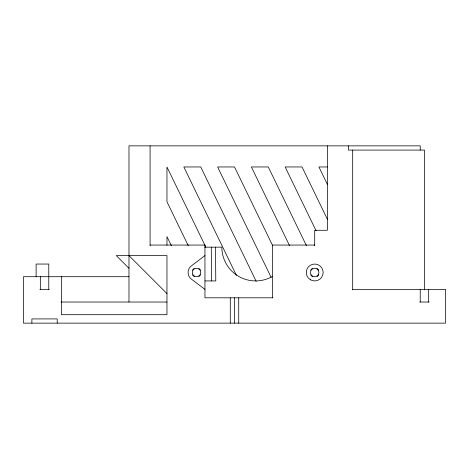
<?xml version="1.0" encoding="UTF-8"?>
<svg xmlns="http://www.w3.org/2000/svg" width="469" height="469" viewBox="0 0 469 469"><rect width="100%" height="100%" fill="white"/><g stroke="black" fill="none" stroke-linecap="round" stroke-linejoin="round"><path stroke-width="0.7" d="M204.953 255.605L192.29 265.178A8.442 8.442 0 0 0 192.29 279.8L204.953 289.373M327.362 166.964L318.92 166.964L327.52 184.704M150.08 245.053L204.953 245.053L204.953 297.815L273.069 297.815M314.699 245.053L272.489 245.053L272.489 297.815M204.765 247.163L221.837 247.163A33.768 33.768 0 0 0 272.489 276.405M128.975 276.71L23.45 276.71L23.45 323.141L445.55 323.141L445.55 289.373L352.688 289.373M204.953 280.931L215.781 280.931L215.506 247.163M39.853 289.373L49.257 289.373M61.087 302.036L166.964 302.036M419.743 302.036L429.147 302.036M128.975 255.605L166.964 293.594M128.975 268.268L116.312 255.605L166.964 255.605L166.964 314.699L61.439 314.699L61.439 276.71M327.52 219.527L302.036 166.964L285.152 166.964L316.053 230.695M306.497 245.809L268.268 166.964L251.384 166.964L289.613 245.809M272.729 245.809L234.5 166.964L217.616 166.964L271.135 277.349M256.162 281.289L200.732 166.964L183.848 166.964L236.411 275.373M205.827 247.122L166.964 166.964L166.964 201.787L188.309 245.809M171.425 245.809L166.964 236.611L166.964 245.316M211.285 247.163L211.56 280.931M428.666 289.373L428.666 302.036M424.445 289.971L424.445 150.08L348.467 150.08L348.467 145.859M420.224 150.08L420.224 145.859L128.975 145.859L128.975 302.036M420.224 289.373L420.224 302.036M352.688 150.08L352.688 289.971M327.362 145.859L327.362 230.279L314.699 230.279L314.699 245.756M238.721 297.815L238.721 323.141M234.5 297.815L234.5 323.141M230.279 297.815L230.279 323.141M150.08 145.859L150.08 245.756M57.218 323.141L57.218 318.92L31.892 318.92L31.892 323.141M48.776 289.373L48.776 264.047L36.113 264.047L36.113 276.71M40.334 276.71L40.334 289.373M200.533 274.811A4.643 4.643 0 0 1 198.833 276.511M194.189 276.511A4.643 4.643 0 0 1 192.489 274.811M192.489 270.167A4.643 4.643 0 0 1 194.189 268.467M198.833 268.467A4.643 4.643 0 0 1 200.533 270.167M318.721 274.811A4.643 4.643 0 0 1 317.021 276.511M312.377 276.511A4.643 4.643 0 0 1 310.677 274.811M310.677 270.167A4.643 4.643 0 0 1 312.377 268.467M317.021 268.467A4.643 4.643 0 0 1 318.721 270.167M194.401 276.147A4.221 4.221 0 0 0 200.732 272.489A4.221 4.221 0 0 0 194.401 268.831A4.221 4.221 0 0 0 194.401 276.147M312.589 276.147A4.221 4.221 0 0 0 318.92 272.489A4.221 4.221 0 0 0 312.589 268.831A4.221 4.221 0 0 0 312.589 276.147M310.478 279.8A8.442 8.442 0 0 0 323.141 272.489A8.442 8.442 0 0 0 310.478 265.178A8.442 8.442 0 0 0 310.478 279.8"/></g></svg>
